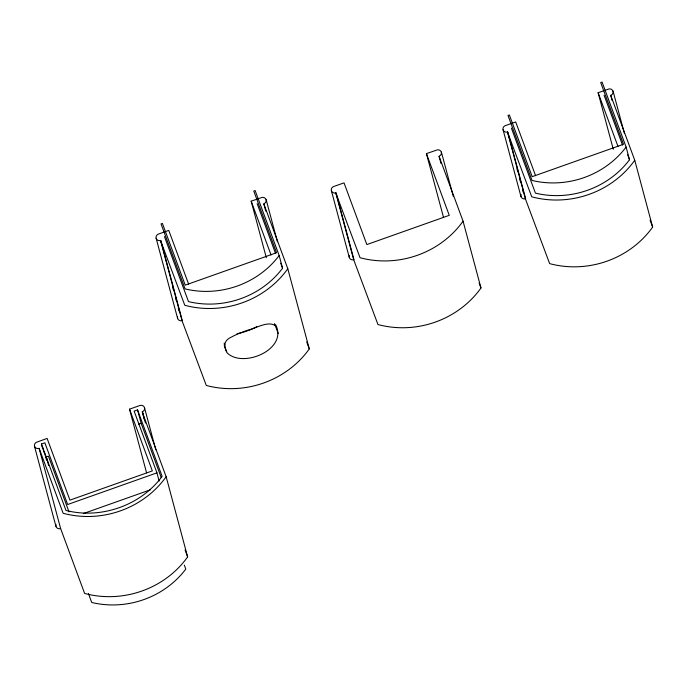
<?xml version="1.0" encoding="UTF-8"?>
<svg xmlns="http://www.w3.org/2000/svg" width="687" height="687" viewBox="0 0 687 687"><rect width="100%" height="100%" fill="white"/><g stroke="black" fill="none" stroke-linecap="round" stroke-linejoin="round"><path stroke-width="1.03" d="M613.259 149.234L598.111 92.702L609.343 88.846A3.641 3.375 -15 0 1 610.752 95.381L634.754 160.269L632.487 163.308A91.131 84.312 -15 0 1 627.566 169.114L626.261 170.513A91.131 84.312 -15 0 1 531.738 196.817L507.47 132.016A3.641 3.375 -15 0 1 503.004 129.474L502.961 129.208A3.641 3.375 -15 0 1 505.409 125.601L515.705 121.942L535.585 175.7M279.162 255.53L278.364 256.586A86.39 79.932 -15 0 1 186.383 289.218L185.086 288.909L161.041 223.902L162.415 223.421L185.241 285.139L276.578 252.73L253.752 191.012L255.126 190.522L279.162 255.53L282.563 268.222L281.764 269.278A86.39 79.932 -15 0 1 189.784 301.911L188.487 301.602L164.442 236.594M626.106 147.061L625.307 148.117A86.39 79.932 -15 0 1 533.327 180.75L532.03 180.441L507.985 115.442L509.359 114.952L532.185 176.671L623.521 144.27L600.696 82.543L602.07 82.054L626.106 147.061L629.507 159.753L628.708 160.81A86.39 79.932 -15 0 1 536.736 193.442L535.431 193.141L511.394 128.134M144.081 419.044L142.424 411.745A3.641 3.375 -15 0 0 144.373 407.339A3.641 3.375 -15 0 0 139.813 405.519L129.517 409.169L146.589 472.896M266.316 257.702L251.167 201.171L262.4 197.315A3.641 3.375 -15 0 1 264.057 203.756M443.501 217.341L426.429 153.622L437.662 149.757A3.641 3.375 -15 0 1 439.07 156.292L441.002 163.489M41.409 444.017L44.844 442.797L67.669 504.516L156.945 472.845L134.12 411.118L137.555 409.899L162.123 476.349C140.68 505.563 101.006 519.355 65.978 510.458L41.409 444.017L42.508 448.122M45.849 457.07L48.425 456.159L69.035 511.901M138.559 424.18L141.136 423.261L137.555 409.899M83.282 513.61L150.496 489.762M188.642 284.169L168.762 230.411L158.457 234.069A3.641 3.375 -15 0 0 156.155 238.329A3.641 3.375 -15 0 0 160.526 240.484L184.794 305.286A91.131 84.312 -15 0 0 279.317 278.974L280.622 277.582A91.131 84.312 -15 0 0 287.801 268.737L263.808 203.85L265.74 211.046M426.429 153.622L449.255 215.34L366.849 244.581L344.024 182.862L333.719 186.512A3.641 3.375 -15 0 0 331.417 190.771A3.641 3.375 -15 0 0 335.788 192.927L360.057 257.728A91.131 84.312 -15 0 0 463.064 221.18L439.07 156.292M521.107 194.438A3.641 3.375 -15 0 0 525.375 198.818L549.643 263.619A91.131 84.312 -15 0 0 652.65 227.071L634.754 160.269M349.331 255.607A3.641 3.375 -15 0 0 353.693 259.738L377.962 324.539A91.131 84.312 -15 0 0 480.969 287.99L463.064 221.18M177.572 316.784A3.641 3.375 -15 0 0 182.012 320.649L206.28 385.45A91.131 84.312 -15 0 0 309.287 348.902L287.801 268.737M276.406 326.797C269.553 319.335 255.736 328.687 247.475 330.241C241.944 332.242 236.422 334.363 231.227 337.154C224.151 340.314 223.017 346.068 227.285 353.041C243.284 368.507 288.239 349.228 275.676 324.822M627.66 154.755L629.507 159.753M604.096 95.235L622.508 145.017M650.074 220.098L652.65 227.071M598.111 92.702L617.991 146.46M479.122 282.992L480.969 287.99M280.717 263.224L282.563 268.222M257.153 203.704L275.564 253.477M306.703 341.911L309.287 348.902M251.167 201.171L271.047 254.929M274.551 323.62L278.192 333.478M224.168 343.096L224.898 345.072M224.134 344.857L226.684 351.753M142.157 411.848L166.151 476.735L187.628 556.899A91.131 84.312 -15 0 1 97.837 595.99L95.922 595.741A91.131 84.312 -15 0 1 88.348 594.367L84.621 593.448L60.628 528.561L39.15 448.396A3.641 3.375 -15 0 1 35.956 442.488L47.111 438.409L69.928 500.136L152.342 470.896L129.517 409.169M141.136 423.261L161.239 477.628M185.052 549.926L187.628 556.899M184.314 565.075L185.791 569.085L184.992 570.133A86.39 79.932 -15 0 1 93.011 602.765L91.715 602.465L88.4 593.508M39.15 448.396L63.144 513.283A91.131 84.312 -15 0 0 166.151 476.735M613.079 91.191L624.371 133.321M610.752 95.381L612.134 100.517M507.745 131.93L525.649 198.732M507.47 132.016L525.375 198.818M516.967 168.762L517.8 171.853M519.724 179.041L520.548 182.124M522.481 189.32L523.305 192.403M503.064 129.731L520.961 196.534M441.397 152.102L453.24 196.293M336.063 192.841L353.96 259.652M335.788 192.927L353.693 259.738M331.374 190.643L349.279 257.453M266.135 199.651L277.428 241.79M160.801 240.398L182.278 320.563M160.526 240.484L182.012 320.649M172.78 287.51L173.605 290.592M175.537 297.789L176.361 300.872M178.285 308.068L179.118 311.151M156.112 238.2L177.598 318.364M144.502 407.717L155.794 449.856M142.424 411.745L145.455 423.046M156.945 472.845L159.144 481.063M46.673 458.255L48.605 465.451M44.337 451.926L46.536 460.144M42.577 447.177L43.959 452.321M34.453 446.172L55.939 526.345M256.758 326.703A27.343 10.339 -20.3 0 1 237.049 333.693M60.628 528.561A3.641 3.375 -15 0 1 56.025 524.413"/></g></svg>
